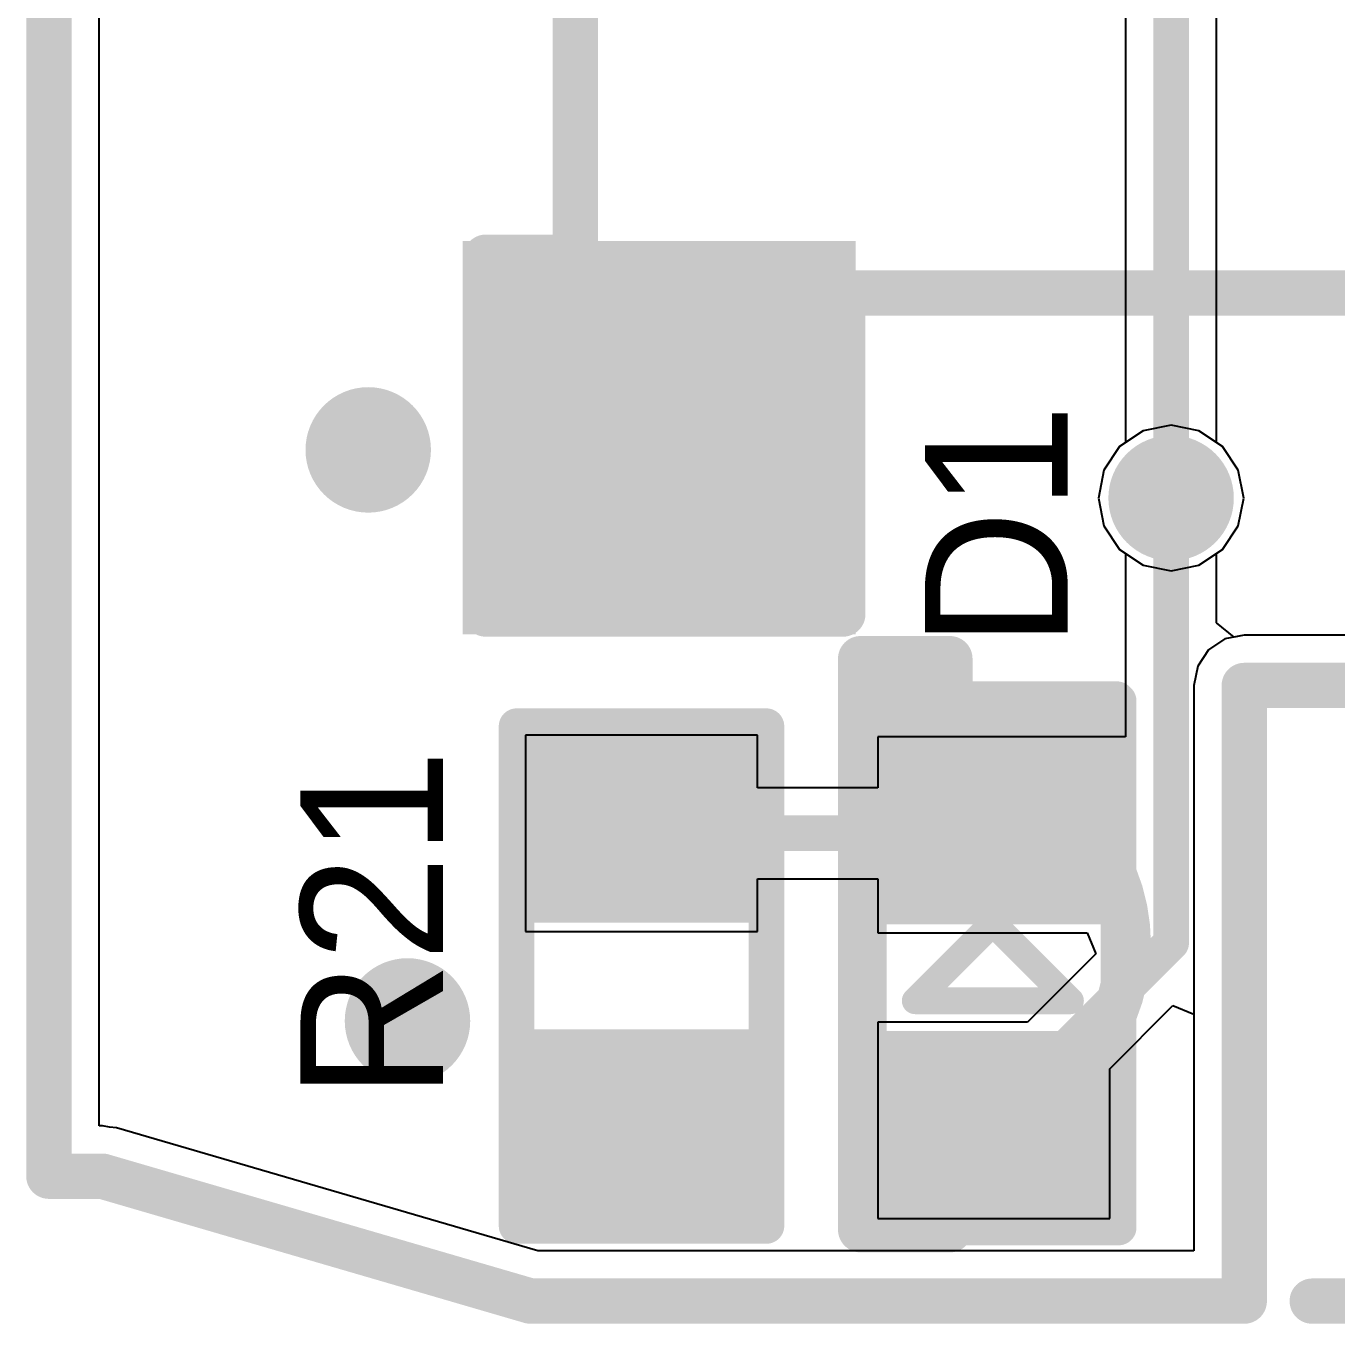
# Model space of a CAD drawing. Extents: x 6.88 to 10.89, y 6.77 to 7.93.
# Drawn here: x 10.246 to 10.5352, y 6.7655 to 7.0518 of the extents above; entities that cross this region are included whole.
import ezdxf

# ---------------------------------------------------------------- set-up
doc = ezdxf.new("R2010")
doc.units = 0
doc.layers.get('0').update_dxf_attribs({"linetype": 'CONTINUOUS'})
for name, color, linetype in [('BOTTOMLAYER', 5, 'CONTINUOUS'), ('BOTTOMSOLDER', 6, 'CONTINUOUS'), ('KEEPOUTLAYER', 6, 'CONTINUOUS'), ('MULTILAYER', 9, 'CONTINUOUS'), ('TOPLAYER', 1, 'CONTINUOUS'), ('TOPOVERLAY', 2, 'CONTINUOUS'), ('TOPPASTE', 8, 'CONTINUOUS'), ('TOPSOLDER', 216, 'CONTINUOUS')]:
    doc.layers.add(name, color=color, linetype=linetype)

# ---------------------------------------------------------------- blocks, each defined once
blk = doc.blocks.new('TDC_065D_1')
at = {"layer": 'BOTTOMLAYER', "const_width": 0.02559}
for points in [[(0.026575, -0.133858, 1), (0.052165, -0.133858, 1)], [(0.20374, -0.133858, 1), (0.229331, -0.133858, 1)]]:
    blk.add_lwpolyline(points, format="xyb", close=True, dxfattribs=at)
at = {"layer": 'BOTTOMSOLDER', "const_width": 0.02959}
for points in [[(0.024575, -0.133858, 1), (0.054165, -0.133858, 1)], [(0.20174, -0.133858, 1), (0.231331, -0.133858, 1)]]:
    blk.add_lwpolyline(points, format="xyb", close=True, dxfattribs=at)
at = {"layer": 'MULTILAYER', "const_width": 0.02559}
for points in [[(0.026575, -0.133858, 1), (0.052165, -0.133858, 1)], [(0.20374, -0.133858, 1), (0.229331, -0.133858, 1)]]:
    blk.add_lwpolyline(points, format="xyb", close=True, dxfattribs=at)
at = {"layer": 'TOPLAYER', "const_width": 0.02559}
for points in [[(0.026575, -0.133858, 1), (0.052165, -0.133858, 1)], [(0.20374, -0.133858, 1), (0.229331, -0.133858, 1)]]:
    blk.add_lwpolyline(points, format="xyb", close=True, dxfattribs=at)
at = {"layer": 'TOPLAYER'}
for points in [[(0.031496, 0.03937), (0.031496, -0.03937), (0.110236, 0.03937), (0.110236, -0.03937)], [(0.228346, 0.03937), (0.228346, -0.03937), (0.307087, 0.03937), (0.307087, -0.03937)], [(0.271654, -0.125984), (0.271654, -0.19685), (0.34252, -0.125984), (0.34252, -0.19685)], [(0.031496, -0.228346), (0.031496, -0.307087), (0.110236, -0.228346), (0.110236, -0.307087)], [(0.228346, -0.228346), (0.228346, -0.307087), (0.307087, -0.228346), (0.307087, -0.307087)]]:
    blk.add_solid(points, dxfattribs=at)
at = {"layer": 'TOPPASTE'}
for points in [[(0.031496, 0.03937), (0.031496, -0.03937), (0.110236, 0.03937), (0.110236, -0.03937)], [(0.228346, 0.03937), (0.228346, -0.03937), (0.307087, 0.03937), (0.307087, -0.03937)], [(0.271654, -0.125984), (0.271654, -0.19685), (0.34252, -0.125984), (0.34252, -0.19685)], [(0.031496, -0.228346), (0.031496, -0.307087), (0.110236, -0.228346), (0.110236, -0.307087)], [(0.228346, -0.228346), (0.228346, -0.307087), (0.307087, -0.228346), (0.307087, -0.307087)]]:
    blk.add_solid(points, dxfattribs=at)
at = {"layer": 'TOPSOLDER', "const_width": 0.02959}
for points in [[(0.024575, -0.133858, 1), (0.054165, -0.133858, 1)], [(0.20174, -0.133858, 1), (0.231331, -0.133858, 1)]]:
    blk.add_lwpolyline(points, format="xyb", close=True, dxfattribs=at)
at = {"layer": 'TOPSOLDER'}
for points in [[(0.027496, 0.04337), (0.027496, -0.04337), (0.114236, 0.04337), (0.114236, -0.04337)], [(0.224346, 0.04337), (0.224346, -0.04337), (0.311087, 0.04337), (0.311087, -0.04337)], [(0.267654, -0.121984), (0.267654, -0.20085), (0.34652, -0.121984), (0.34652, -0.20085)], [(0.027496, -0.224346), (0.027496, -0.311087), (0.114236, -0.224346), (0.114236, -0.311087)], [(0.224346, -0.224346), (0.224346, -0.311087), (0.311087, -0.224346), (0.311087, -0.311087)]]:
    blk.add_solid(points, dxfattribs=at)
blk = doc.blocks.new('R_0603_13')
at = {"layer": 'TOPLAYER'}
for points in [[(-0.015748, -0.019685), (-0.015748, 0.019685), (-0.047244, -0.019685), (-0.047244, 0.019685)], [(0.047244, -0.019685), (0.047244, 0.019685), (0.015748, -0.019685), (0.015748, 0.019685)]]:
    blk.add_solid(points, dxfattribs=at)
at = {"layer": 'TOPOVERLAY', "const_width": 0.007874}
for points in [[(-0.055118, 0.027559), (-0.055118, -0.027559)], [(-0.055118, 0.027559), (0.055118, 0.027559)], [(0.055118, 0.027559), (0.055118, -0.027559)], [(-0.055118, -0.027559), (0.055118, -0.027559)]]:
    blk.add_lwpolyline(points, dxfattribs=at)
at = {"layer": 'TOPOVERLAY', "const_width": 0.003937}
for points in [[(-0.057087, 0.027559, 1), (-0.05315, 0.027559, 1)], [(-0.057087, 0.027559, 1), (-0.05315, 0.027559, 1)], [(0.05315, 0.027559, 1), (0.057087, 0.027559, 1)], [(0.05315, 0.027559, 1), (0.057087, 0.027559, 1)], [(-0.057087, -0.027559, 1), (-0.05315, -0.027559, 1)], [(-0.057087, -0.027559, 1), (-0.05315, -0.027559, 1)], [(0.05315, -0.027559, 1), (0.057087, -0.027559, 1)], [(0.05315, -0.027559, 1), (0.057087, -0.027559, 1)]]:
    blk.add_lwpolyline(points, format="xyb", close=True, dxfattribs=at)
at = {"layer": 'TOPPASTE'}
for points in [[(-0.015748, -0.019685), (-0.015748, 0.019685), (-0.047244, -0.019685), (-0.047244, 0.019685)], [(0.047244, -0.019685), (0.047244, 0.019685), (0.015748, -0.019685), (0.015748, 0.019685)]]:
    blk.add_solid(points, dxfattribs=at)
at = {"layer": 'TOPSOLDER'}
for points in [[(-0.011748, -0.023685), (-0.011748, 0.023685), (-0.051244, -0.023685), (-0.051244, 0.023685)], [(0.051244, -0.023685), (0.051244, 0.023685), (0.011748, -0.023685), (0.011748, 0.023685)]]:
    blk.add_solid(points, dxfattribs=at)
blk = doc.blocks.new('LED_0603_41')
at = {"layer": 'TOPLAYER'}
for points in [[(0.038189, -0.046457), (0.038189, -0.007087), (0.006693, -0.046457), (0.006693, -0.007087)], [(0.101181, -0.046457), (0.101181, -0.007087), (0.069685, -0.046457), (0.069685, -0.007087)]]:
    blk.add_solid(points, dxfattribs=at)
at = {"layer": 'TOPOVERLAY'}
for points, const_width in [([(-0.009449, 0.000394, 1), (-0.005512, 0.000394, 1)], 0.003937), ([(-0.009449, 0.000394, 1), (-0.005512, 0.000394, 1)], 0.003937), ([(-0.009055, 0.000787, 1), (-0.005118, 0.000787, 1)], 0.003937), ([(-0.009055, 0.000787, 1), (-0.005118, 0.000787, 1)], 0.003937), ([(-0.002756, 0.000787, 1), (0.001181, 0.000787, 1)], 0.003937), ([(-0.002756, 0.000787, 1), (0.001181, 0.000787, 1)], 0.003937), ([(-0.002756, 0.000787, 1), (0.001181, 0.000787, 1)], 0.003937), ([(0.107087, 0.000787, 1), (0.111024, 0.000787, 1)], 0.003937), ([(0.107087, 0.000787, 1), (0.111024, 0.000787, 1)], 0.003937), ([(-0.009449, -0.005512, 1), (-0.005512, -0.005512, 1)], 0.003937), ([(-0.009449, -0.005512, 1), (-0.005512, -0.005512, 1)], 0.003937), ([(0.057579, -0.009843, 1), (0.060532, -0.009843, 1)], 0.002953), ([(0.057579, -0.009843, 1), (0.060532, -0.009843, 1)], 0.002953), ([(0.04065, -0.026772, 1), (0.043602, -0.026772, 1)], 0.002953), ([(0.04065, -0.026772, 1), (0.043602, -0.026772, 1)], 0.002953), ([(0.04065, -0.026772, 1), (0.043602, -0.026772, 1)], 0.002953), ([(0.04065, -0.027165, 1), (0.043602, -0.027165, 1)], 0.002953), ([(0.057579, -0.044095, 1), (0.060532, -0.044095, 1)], 0.002953), ([(0.057579, -0.044095, 1), (0.060532, -0.044095, 1)], 0.002953), ([(-0.009449, -0.054331, 1), (-0.005512, -0.054331, 1)], 0.003937), ([(-0.009449, -0.054331, 1), (-0.005512, -0.054331, 1)], 0.003937), ([(-0.002756, -0.054331, 1), (0.001181, -0.054331, 1)], 0.003937), ([(-0.002756, -0.054331, 1), (0.001181, -0.054331, 1)], 0.003937), ([(0.012598, -0.054331, 1), (0.016535, -0.054331, 1)], 0.003937), ([(0.107087, -0.054331, 1), (0.111024, -0.054331, 1)], 0.003937), ([(0.107087, -0.054331, 1), (0.111024, -0.054331, 1)], 0.003937)]:
    blk.add_lwpolyline(points, format="xyb", close=True, dxfattribs=dict(at, const_width=const_width))
for points, const_width in [([(-0.00748, 0.000394), (-0.007087, 0.000787)], 0.007874), ([(-0.00748, -0.005512), (-0.00748, 0.000394)], 0.007874), ([(-0.000787, 0.000787), (-0.007087, 0.000787)], 0.007874), ([(-0.000787, -0.054331), (-0.000787, 0.000787)], 0.007874), ([(0.109055, 0.000787), (-0.000787, 0.000787)], 0.007874), ([(0.109055, -0.054331), (0.109055, 0.000787)], 0.007874), ([(-0.00748, -0.054331), (-0.00748, -0.005512)], 0.007874), ([(0.042126, -0.026772), (0.059055, -0.009843)], 0.005906), ([(0.059055, -0.044095), (0.059055, -0.009843)], 0.005906), ([(0.042126, -0.026772), (0.042126, -0.026772)], 0.005906), ([(0.059055, -0.044095), (0.042126, -0.027165)], 0.005906), ([(0.014567, -0.054331), (-0.00748, -0.054331)], 0.007874), ([(0.109055, -0.054331), (-0.000787, -0.054331)], 0.007874)]:
    blk.add_lwpolyline(points, dxfattribs=dict(at, const_width=const_width))
at = {"layer": 'TOPPASTE'}
for points in [[(0.038189, -0.046457), (0.038189, -0.007087), (0.006693, -0.046457), (0.006693, -0.007087)], [(0.101181, -0.046457), (0.101181, -0.007087), (0.069685, -0.046457), (0.069685, -0.007087)]]:
    blk.add_solid(points, dxfattribs=at)
at = {"layer": 'TOPSOLDER'}
for points in [[(0.042189, -0.050457), (0.042189, -0.003087), (0.002693, -0.050457), (0.002693, -0.003087)], [(0.105181, -0.050457), (0.105181, -0.003087), (0.065685, -0.050457), (0.065685, -0.003087)]]:
    blk.add_solid(points, dxfattribs=at)

msp = doc.modelspace()

# ---------------------------------------------------------------- linework, layer by layer
at = {"layer": 'BOTTOMLAYER'}
for p, q in [((10.262159, 6.809204), (10.262159, 7.339424)), ((10.508711, 6.959927), (10.508711, 7.227613)), ((10.48864, 7.223457), (10.48864, 6.959927)), ((10.487322, 6.959046), (10.483841, 6.953837)), ((10.48864, 6.959927), (10.487322, 6.959046)), ((10.510029, 6.959046), (10.508711, 6.959927)), ((10.51351, 6.953837), (10.510029, 6.959046)), ((10.483841, 6.953837), (10.482619, 6.947692)), ((10.514732, 6.947692), (10.51351, 6.953837)), ((10.482619, 6.947692), (10.483841, 6.941548)), ((10.51351, 6.941548), (10.514732, 6.947692)), ((10.483841, 6.941548), (10.487322, 6.936338)), ((10.510029, 6.936338), (10.51351, 6.941548)), ((10.487322, 6.936338), (10.492531, 6.932858)), ((10.50482, 6.932858), (10.510029, 6.936338)), ((10.492531, 6.932858), (10.498675, 6.931636)), ((10.498675, 6.931636), (10.50482, 6.932858)), ((10.510564, 6.916626), (10.506957, 6.914216)), ((10.514819, 6.917472), (10.510564, 6.916626)), ((10.700551, 6.917472), (10.514819, 6.917472)), ((10.506957, 6.914216), (10.504546, 6.910608)), ((10.504546, 6.910608), (10.5037, 6.906353)), ((10.5037, 6.906353), (10.5037, 6.781645)), ((10.262851, 6.809204), (10.262159, 6.809204)), ((10.264395, 6.808897), (10.262851, 6.809204)), ((10.265964, 6.80876), (10.264395, 6.808897)), ((10.358927, 6.781645), (10.265964, 6.80876)), ((10.5037, 6.781645), (10.358927, 6.781645))]:
    msp.add_line(p, q, dxfattribs=at)
at = {"layer": 'BOTTOMLAYER', "const_width": 0.007874}
msp.add_lwpolyline([(10.498675, 6.947692), (10.498675, 7.227613)], dxfattribs=at)
at = {"layer": 'BOTTOMLAYER'}
for points, const_width in [([(10.316589, 6.958322, 1), (10.326431, 6.958322, 1)], 0.009843), ([(10.493754, 6.947692, 1), (10.503597, 6.947692, 1)], 0.009843), ([(10.496707, 6.947692, 1), (10.500644, 6.947692, 1)], 0.003937), ([(10.32525, 6.832338, 1), (10.335093, 6.832338, 1)], 0.009843)]:
    msp.add_lwpolyline(points, format="xyb", close=True, dxfattribs=dict(at, const_width=const_width))
at = {"layer": 'BOTTOMSOLDER', "const_width": 0.013843}
for points in [[(10.314589, 6.958322, 1), (10.328431, 6.958322, 1)], [(10.491754, 6.947692, 1), (10.505597, 6.947692, 1)], [(10.32325, 6.832338, 1), (10.337093, 6.832338, 1)]]:
    msp.add_lwpolyline(points, format="xyb", close=True, dxfattribs=at)
at = {"layer": 'KEEPOUTLAYER', "const_width": 0.01}
for points in [[(10.251039, 6.798085), (10.251039, 7.339424)], [(10.514819, 6.770526), (10.514819, 6.906353)], [(10.514819, 6.906353), (10.71167, 6.906353)], [(10.251039, 6.798085), (10.262851, 6.798085)], [(10.262851, 6.798085), (10.357339, 6.770526)], [(10.357339, 6.770526), (10.514819, 6.770526)], [(10.529819, 6.770526), (10.8634, 6.770526)]]:
    msp.add_lwpolyline(points, dxfattribs=at)
at = {"layer": 'KEEPOUTLAYER', "const_width": 0.005}
for points in [[(10.512319, 6.906353, 1), (10.517319, 6.906353, 1)], [(10.512319, 6.906353, 1), (10.517319, 6.906353, 1)], [(10.248539, 6.798085, 1), (10.25354, 6.798085, 1)], [(10.248539, 6.798085, 1), (10.25354, 6.798085, 1)], [(10.260351, 6.798085, 1), (10.265351, 6.798085, 1)], [(10.260351, 6.798085, 1), (10.265351, 6.798085, 1)], [(10.354839, 6.770526, 1), (10.359839, 6.770526, 1)], [(10.354839, 6.770526, 1), (10.359839, 6.770526, 1)], [(10.512319, 6.770526, 1), (10.517319, 6.770526, 1)], [(10.512319, 6.770526, 1), (10.517319, 6.770526, 1)], [(10.527319, 6.770526, 1), (10.532319, 6.770526, 1)]]:
    msp.add_lwpolyline(points, format="xyb", close=True, dxfattribs=at)
at = {"layer": 'MULTILAYER', "const_width": 0.009843}
for points in [[(10.316589, 6.958322, 1), (10.326431, 6.958322, 1)], [(10.493754, 6.947692, 1), (10.503597, 6.947692, 1)], [(10.32525, 6.832338, 1), (10.335093, 6.832338, 1)]]:
    msp.add_lwpolyline(points, format="xyb", close=True, dxfattribs=at)
at = {"layer": 'TOPLAYER'}
for p, q in [((10.262159, 6.809204), (10.262159, 7.339424)), ((10.492531, 6.962526), (10.487322, 6.959046)), ((10.498675, 6.963749), (10.492531, 6.962526)), ((10.50482, 6.962526), (10.498675, 6.963749)), ((10.510029, 6.959046), (10.50482, 6.962526)), ((10.487322, 6.959046), (10.483841, 6.953837)), ((10.51351, 6.953837), (10.510029, 6.959046)), ((10.483841, 6.953837), (10.482619, 6.947692)), ((10.514732, 6.947692), (10.51351, 6.953837)), ((10.482619, 6.947692), (10.483841, 6.941548)), ((10.51351, 6.941548), (10.514732, 6.947692)), ((10.483841, 6.941548), (10.487322, 6.936338)), ((10.510029, 6.936338), (10.51351, 6.941548)), ((10.487322, 6.936338), (10.48864, 6.935458)), ((10.48864, 6.935458), (10.48864, 6.89505)), ((10.508711, 6.935458), (10.510029, 6.936338)), ((10.508711, 6.920198), (10.508711, 6.935458)), ((10.512576, 6.917026), (10.508711, 6.920198)), ((10.514819, 6.917472), (10.512576, 6.917026)), ((10.537272, 6.917472), (10.514819, 6.917472)), ((10.407405, 6.895387), (10.356224, 6.895387)), ((10.356224, 6.895387), (10.356224, 6.85208)), ((10.407405, 6.883769), (10.407405, 6.895387)), ((10.485105, 6.89505), (10.433952, 6.89505)), ((10.433952, 6.89505), (10.433952, 6.883769)), ((10.485133, 6.89505), (10.485105, 6.89505)), ((10.485105, 6.89505), (10.485105, 6.89505)), ((10.485105, 6.89505), (10.485105, 6.89505)), ((10.48864, 6.89505), (10.485133, 6.89505)), ((10.48864, 6.89505), (10.48864, 6.89505)), ((10.433952, 6.883769), (10.407405, 6.883769)), ((10.407405, 6.85208), (10.407405, 6.863699)), ((10.407405, 6.863699), (10.433952, 6.863699)), ((10.433952, 6.863699), (10.433952, 6.851743)), ((10.356224, 6.85208), (10.407405, 6.85208)), ((10.433952, 6.851743), (10.480156, 6.851743)), ((10.480156, 6.851743), (10.48207, 6.847124)), ((10.48207, 6.847124), (10.467004, 6.832058)), ((10.485133, 6.821803), (10.499081, 6.835751)), ((10.499081, 6.835751), (10.5037, 6.833837)), ((10.5037, 6.833837), (10.5037, 6.781645)), ((10.467004, 6.832058), (10.433952, 6.832058)), ((10.433952, 6.832058), (10.433952, 6.788751)), ((10.485133, 6.788751), (10.485133, 6.821803)), ((10.262851, 6.809204), (10.262159, 6.809204)), ((10.264395, 6.808897), (10.262851, 6.809204)), ((10.265964, 6.80876), (10.264395, 6.808897)), ((10.358927, 6.781645), (10.265964, 6.80876)), ((10.433952, 6.788751), (10.485133, 6.788751)), ((10.5037, 6.781645), (10.358927, 6.781645))]:
    msp.add_line(p, q, dxfattribs=at)
for points, const_width in [([(10.316589, 6.958322, 1), (10.326431, 6.958322, 1)], 0.009843), ([(10.493754, 6.947692, 1), (10.503597, 6.947692, 1)], 0.009843), ([(10.496707, 6.947692, 1), (10.500644, 6.947692, 1)], 0.003937), ([(10.379846, 6.873734, 1), (10.383783, 6.873734, 1)], 0.003937), ([(10.457237, 6.873734, 1), (10.461174, 6.873734, 1)], 0.003937), ([(10.496707, 6.849538, 1), (10.500644, 6.849538, 1)], 0.003937), ([(10.496707, 6.849538, 1), (10.500644, 6.849538, 1)], 0.003937), ([(10.492376, 6.845207, 1), (10.496313, 6.845207, 1)], 0.003937), ([(10.32525, 6.832338, 1), (10.335093, 6.832338, 1)], 0.009843), ([(10.457574, 6.810405, 1), (10.461511, 6.810405, 1)], 0.003937), ([(10.457574, 6.810405, 1), (10.461511, 6.810405, 1)], 0.003937)]:
    msp.add_lwpolyline(points, format="xyb", close=True, dxfattribs=dict(at, const_width=const_width))
at = {"layer": 'TOPLAYER', "const_width": 0.007874}
for points in [[(10.498675, 6.849538), (10.498675, 6.947692)], [(10.381814, 6.873734), (10.459205, 6.873734)], [(10.459542, 6.810405), (10.498675, 6.849538)], [(10.459542, 6.810405), (10.494345, 6.845207)]]:
    msp.add_lwpolyline(points, dxfattribs=at)
at = {"layer": 'TOPOVERLAY', "const_width": 0.01}
for points in [[(10.367181, 6.97092), (10.367181, 7.219739)], [(10.347496, 7.000841), (10.367181, 7.000841)], [(10.347496, 6.922101), (10.347496, 7.000841)], [(10.367181, 6.992967), (10.654583, 6.992967)], [(10.406551, 6.97092), (10.406551, 6.992967)], [(10.426236, 6.922101), (10.426236, 6.992967)], [(10.367181, 6.97092), (10.406551, 6.97092)], [(10.347496, 6.922101), (10.426236, 6.922101)], [(10.430174, 6.912259), (10.449858, 6.912259)], [(10.430174, 6.786274), (10.430174, 6.912259)], [(10.449858, 6.888636), (10.449858, 6.912259)], [(10.430174, 6.902416), (10.449858, 6.902416)], [(10.449858, 6.786274), (10.449858, 6.809896)], [(10.430174, 6.796117), (10.449858, 6.796117)], [(10.430174, 6.786274), (10.449858, 6.786274)]]:
    msp.add_lwpolyline(points, dxfattribs=at)
at = {"layer": 'TOPOVERLAY', "const_width": 0.005}
for points in [[(10.344996, 7.000841, 1), (10.349996, 7.000841, 1)], [(10.344996, 7.000841, 1), (10.349996, 7.000841, 1)], [(10.364681, 7.000841, 1), (10.369681, 7.000841, 1)], [(10.364681, 6.992967, 1), (10.369681, 6.992967, 1)], [(10.404051, 6.992967, 1), (10.409051, 6.992967, 1)], [(10.423737, 6.992967, 1), (10.428736, 6.992967, 1)], [(10.364681, 6.97092, 1), (10.369681, 6.97092, 1)], [(10.364681, 6.97092, 1), (10.369681, 6.97092, 1)], [(10.404051, 6.97092, 1), (10.409051, 6.97092, 1)], [(10.404051, 6.97092, 1), (10.409051, 6.97092, 1)], [(10.344996, 6.922101, 1), (10.349996, 6.922101, 1)], [(10.344996, 6.922101, 1), (10.349996, 6.922101, 1)], [(10.423737, 6.922101, 1), (10.428736, 6.922101, 1)], [(10.423737, 6.922101, 1), (10.428736, 6.922101, 1)], [(10.427673, 6.912259, 1), (10.432673, 6.912259, 1)], [(10.427673, 6.912259, 1), (10.432673, 6.912259, 1)], [(10.447358, 6.912259, 1), (10.452359, 6.912259, 1)], [(10.447358, 6.912259, 1), (10.452359, 6.912259, 1)], [(10.427673, 6.902416, 1), (10.432673, 6.902416, 1)], [(10.447358, 6.902416, 1), (10.452359, 6.902416, 1)], [(10.447358, 6.888636, 1), (10.452359, 6.888636, 1)], [(10.447358, 6.888636, 1), (10.452359, 6.888636, 1)], [(10.447358, 6.809896, 1), (10.452359, 6.809896, 1)], [(10.447358, 6.809896, 1), (10.452359, 6.809896, 1)], [(10.427673, 6.796117, 1), (10.432673, 6.796117, 1)], [(10.447358, 6.796117, 1), (10.452359, 6.796117, 1)], [(10.427673, 6.786274, 1), (10.432673, 6.786274, 1)], [(10.427673, 6.786274, 1), (10.432673, 6.786274, 1)], [(10.447358, 6.786274, 1), (10.452359, 6.786274, 1)], [(10.447358, 6.786274, 1), (10.452359, 6.786274, 1)]]:
    msp.add_lwpolyline(points, format="xyb", close=True, dxfattribs=at)
at = {"layer": 'TOPOVERLAY', "const_width": 0.01}
msp.add_lwpolyline([(10.449858, 6.888636, -1), (10.449858, 6.809896)], format="xyb", dxfattribs=at)
at = {"layer": 'TOPSOLDER', "const_width": 0.013843}
for points in [[(10.314589, 6.958322, 1), (10.328431, 6.958322, 1)], [(10.491754, 6.947692, 1), (10.505597, 6.947692, 1)], [(10.32325, 6.832338, 1), (10.337093, 6.832338, 1)]]:
    msp.add_lwpolyline(points, format="xyb", close=True, dxfattribs=at)

# ---------------------------------------------------------------- block references
for name, p, rotation in [('TDC_065D_1', (10.653414, 6.961038), 180), ('LED_0603_41', (10.486314, 6.895838), 270), ('R_0603_13', (10.381814, 6.842238), 90)]:
    msp.add_blockref(name, p, dxfattribs=dict(rotation=rotation))

# ---------------------------------------------------------------- texts
at = {"layer": 'TOPOVERLAY'}
for s, p in [('D1', (10.475841, 6.914621)), ('R21', (10.338046, 6.815015))]:
    msp.add_text(s, height=0.031496, rotation=90, dxfattribs=at).set_placement(p)

doc.saveas('drawing.dxf')
